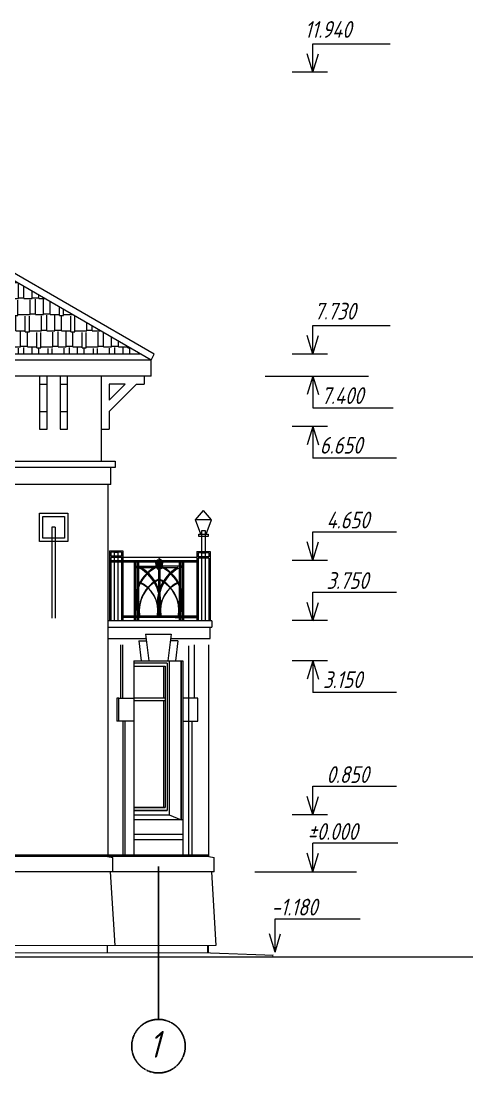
# Model space of a CAD drawing. Header units: millimetres. Extents: x 74752 to 193506, y -83124 to -13126.
# Drawn here: x 126571 to 133325, y -52134 to -36428 of the extents above; entities that cross this region are included whole.
import ezdxf

# ---------------------------------------------------------------- set-up
doc = ezdxf.new("R2010")
doc.units = ezdxf.units.MM
doc.linetypes.add('CENTER2', pattern=[1.125, 0.75, -0.125, 0.125, -0.125])
doc.layers.add('axis', color=40, linetype='CENTER2')
doc.layers.add('wall', color=5, linetype='Continuous')
doc.styles.add('ESKD', font='eskd.shx', dxfattribs={"oblique": 15})

msp = doc.modelspace()

# ---------------------------------------------------------------- hatches: boundary and pattern name
at = {"layer": 'wall', "linetype": 'Continuous', "lineweight": 15, "ltscale": 0.13, "true_color": 0x8f9991}
h = msp.add_hatch(dxfattribs=at)
h.set_pattern_fill('AR-RSHKE', color=252, scale=20, style=0)
h.set_pattern_definition([(0, (-6996044.63, 1231907.78), (510, 240), [120, -100, 140, -60, 180, -80]), (0, (-6995924.63, 1231917.78), (510, 240), [100, -380, 80, -120]), (0, (-6995684.63, 1231892.78), (510, 240), [60, -620]), (90, (-6996044.63, 1231907.78), (-170, 240), [230, -730]), (90, (-6995924.63, 1231907.78), (-170, 240), [225, -735]), (90, (-6995824.63, 1231907.78), (-170, 240), [210, -750]), (90, (-6995684.63, 1231892.78), (-170, 240), [230, -730]), (90, (-6995624.63, 1231892.78), (-170, 240), [230, -730]), (90, (-6995444.63, 1231907.78), (-170, 240), [220, -740])])
h.paths.add_polyline_path([(121274.5, -37308.2), (121274.5, -37380), (118675.9, -37380), (118675.9, -37308.2), (118086.2, -37648.7), (118086.2, -37960.3), (124044, -41400.1), (128361.8, -41400.1)])

# ---------------------------------------------------------------- linework, layer by layer
at = {"layer": 'axis'}
msp.add_line((128625.3, -49051.4, -51279.6), (128625.3, -51333.8, -51279.6), dxfattribs=at)
at = {"layer": 'axis', "color": 18, "true_color": 0x000000}
msp.add_circle((128625.3, -51733.8, -51279.6), 400, dxfattribs=at)
at = {"layer": 'wall', "color": 250, "linetype": 'Continuous', "lineweight": 15, "ltscale": 0.13}
for p, q in [((130931.8, -36766.9, -51280), (132086.5, -36766.9, -51280)), ((130931.8, -37193.6, -51280), (130931.8, -36766.9, -51280)), ((130931.8, -37193.6, -51280), (130849, -36917.6, -51280)), ((130931.8, -37193.6, -51280), (131014.6, -36917.6, -51280)), ((128560.3, -41400.1, -51279.3), (121274.5, -37193.6, -51279.3)), ((131153.3, -37193.6, -51280), (130622.7, -37193.6, -51280)), ((128516.7, -41489.5, -51280), (121274.5, -37308.2, -51280)), ((130931.8, -40973.4, -51280), (132086.5, -40973.4, -51280)), ((130931.8, -41400.1, -51280), (130931.8, -40973.4, -51280)), ((130931.8, -41400.1, -51280), (130849, -41124.1, -51280)), ((130931.8, -41400.1, -51280), (131014.6, -41124.1, -51280)), ((128361.8, -41400.1, -51279.3), (111390, -41400.1, -51279.3)), ((128516.7, -41489.5, -51279.3), (128560.3, -41400.1, -51279.3)), ((131153.3, -41400.1, -51280), (130622.7, -41400.1, -51280)), ((128516.7, -41489.5, -51280), (111433.7, -41489.5, -51280)), ((128516.7, -41729.9, -51279.3), (128516.7, -41489.5, -51279.3)), ((128516.7, -41729.9, -51280), (112183.6, -41729.9, -51280)), ((127766.8, -41729.9, -51279.3), (127766.8, -42177.5, -51279.3)), ((128411.9, -41729.8, -51279.3), (128411.9, -41849.8, -51279.3)), ((130218.4, -41729.9, -51280), (131766, -41729.9, -51280)), ((130931.8, -41729.9, -51280), (130849, -42005.9, -51280)), ((130931.8, -41729.9, -51280), (130931.8, -42202.4, -51280)), ((130931.8, -41729.9, -51280), (131014.6, -42005.9, -51280)), ((126847, -41849.8, -51298.7), (126962.2, -41849.8, -51298.7)), ((127152.9, -41849.8, -51298.7), (127268.1, -41849.8, -51298.7)), ((127888.6, -41849.8, -51279.3), (127888.6, -42088.2, -51279.3)), ((128127, -41849.8, -51279.3), (127888.6, -41849.8, -51279.3)), ((127888.6, -42257.9, -51279.3), (128296.7, -41849.8, -51279.3)), ((127888.6, -42088.2, -51279.3), (128127, -41849.8, -51279.3)), ((128296.7, -41849.8, -51279.3), (128411.9, -41849.8, -51279.3)), ((127766.8, -42180.3, -51279.3), (127766.8, -43001.5, -51279.3)), ((130931.8, -42202.4, -51280), (132131.4, -42202.4, -51280)), ((126847, -42257.1, -51298.7), (126962.2, -42257.1, -51298.7)), ((127152.9, -42257.1, -51298.7), (127268.1, -42257.1, -51298.7)), ((127888.6, -42257.9, -51279.3), (127888.6, -42523.6, -51279.3)), ((127768.6, -42523.6, -51279.3), (127888.6, -42523.6, -51279.3)), ((131153.3, -42480.3, -51280), (130622.7, -42480.3, -51280)), ((130931.8, -42480.3, -51280), (130849, -42756.3, -51280)), ((130931.8, -42480.3, -51280), (130931.8, -42952.8, -51280)), ((130931.8, -42480.3, -51280), (131014.6, -42756.3, -51280)), ((126150.1, -43001.5, -51682.4), (127976.7, -43001.5, -51682.4)), ((127976.7, -43001.5, -51682.4), (127976.7, -43096.5, -51682.4)), ((132183.3, -42952.8, -51280), (130931.8, -42952.8, -51280)), ((127976.7, -43096.5, -51682.4), (126150.1, -43096.5, -51682.4)), ((127911.7, -43346.5, -51682.4), (127911.7, -43096.5, -51682.4)), ((127911.7, -43346.5, -51682.4), (126150.1, -43346.5, -51682.4)), ((127875.3, -48880.3, -51279.3), (127875.3, -43346.5, -51279.3)), ((129179, -43876, -47906.2), (129298.2, -43738.5, -47906.2)), ((129417.5, -43876, -47906.2), (129298.2, -43738.5, -47906.2)), ((129258.9, -44088.4, -47906.2), (129179, -43876, -47906.2)), ((129417.5, -43876, -47906.2), (129179, -43876, -47906.2)), ((129336.7, -44088.4, -47906.2), (129417.5, -43876, -47906.2)), ((127033.4, -43987.3, -51298.7), (127033.4, -45345.2, -51298.7)), ((127083.4, -43987.3, -51298.7), (127033.4, -43987.3, -51298.7)), ((127083.4, -43987.3, -51298.7), (127083.4, -45345.2, -51298.7)), ((130931.8, -44053.7, -51280), (132183.3, -44053.7, -51280)), ((130931.8, -44480.3, -51280), (130931.8, -44053.7, -51280)), ((130931.8, -44480.3, -51280), (130849, -44204.4, -51280)), ((130931.8, -44480.3, -51280), (131014.6, -44204.4, -51280)), ((127892.4, -44339, -51123), (127892.4, -44509.3, -51123)), ((127892.4, -44339, -51123), (127892.4, -45376.5, -51123)), ((127892.4, -44339, -51123), (128092.4, -44339, -51123)), ((127912.4, -44359, -51123), (127912.4, -44419, -51123)), ((128072.4, -44359, -51123), (127912.4, -44359, -51123)), ((128072.4, -44419, -51123), (127912.4, -44419, -51123)), ((128072.4, -44439, -51123), (127912.4, -44439, -51123)), ((127912.4, -44439, -51123), (127912.4, -45376.5, -51123)), ((127980.6, -44432.8, -51122.3), (129197.8, -44432.8, -51122.3)), ((128072.4, -44439, -51123), (128035.9, -44439, -51123)), ((128072.4, -44419, -51123), (128041.6, -44419, -51123)), ((128072.4, -44359, -51123), (128064.4, -44359, -51123)), ((128072, -44339, -51123), (128092.4, -44339, -51123)), ((128072.4, -44359, -51123), (128072.4, -44419, -51123)), ((128072.4, -44439, -51123), (128072.4, -44481.1, -51123)), ((128072.4, -44439, -51123), (128072.4, -45376.5, -51123)), ((128092.4, -44339, -51123), (128092.4, -44504.1, -51123)), ((128092.4, -44339, -51123), (128092.4, -45376.5, -51123)), ((129197.8, -44348.8, -47906.2), (129197.8, -45383.5, -47906.2)), ((129197.8, -44348.8, -47906.2), (129397.8, -44348.8, -47906.2)), ((129217.8, -44368.8, -47906.2), (129217.8, -44428.8, -47906.2)), ((129377.8, -44368.8, -47906.2), (129217.8, -44368.8, -47906.2)), ((129377.8, -44428.8, -47906.2), (129217.8, -44428.8, -47906.2)), ((129377.8, -44368.8, -47906.2), (129369.8, -44368.8, -47906.2)), ((129377.4, -44348.8, -47906.2), (129397.8, -44348.8, -47906.2)), ((129377.8, -44368.8, -47906.2), (129377.8, -44428.8, -47906.2)), ((129397.8, -44348.8, -47906.2), (129397.8, -44514, -47906.2)), ((129397.8, -44348.8, -47906.2), (129397.8, -45383.5, -47906.2)), ((128815.8, -44486.1, -51122.3), (127912.4, -44486.1, -51122.3)), ((128843, -44486.1, -51122.3), (127912.4, -44486.1, -51122.3)), ((128815.8, -44506.1, -51122.3), (127912.4, -44506.1, -51122.3)), ((128266.5, -45376.5, -51122.3), (128266.5, -44506.1, -51122.3)), ((128286.5, -44566.1, -51122.3), (128286.5, -44506.1, -51122.3)), ((128286.5, -45376.5, -51122.3), (128286.5, -44506.1, -51122.3)), ((128286.5, -44566.1, -51122.3), (128312.6, -44566.1, -51122.3)), ((128286.5, -45376.5, -51122.3), (128286.5, -44586.1, -51122.3)), ((128286.5, -44586.1, -51122.3), (128312.6, -44586.1, -51122.3)), ((128312.6, -44566.1, -51122.3), (128312.6, -44506.1, -51122.3)), ((128312.6, -45312, -51122.3), (128312.6, -44521.6, -51122.3)), ((128312.6, -45376.5, -51122.3), (128312.6, -44586.1, -51122.3)), ((128332.6, -44566.1, -51122.3), (128332.6, -44506.1, -51122.3)), ((128332.6, -45312, -51122.3), (128332.6, -44521.6, -51122.3)), ((128332.6, -44566.1, -51122.3), (128592.1, -44566.1, -51122.3)), ((128332.6, -44586.1, -51122.3), (128584.5, -44586.1, -51122.3)), ((128332.6, -45376.5, -51122.3), (128332.6, -44586.1, -51122.3)), ((128332.6, -44586.1, -51122.3), (128435.3, -44586.1, -51122.3)), ((128569.2, -44481.9, -51122.3), (128560.9, -44487.5, -51122.3)), ((129197.8, -44486.1, -51122.3), (128577.6, -44486.1, -51122.3)), ((129197.8, -44506.1, -51122.3), (128577.6, -44506.1, -51122.3)), ((128591, -44594.3, -51122.3), (128581.1, -44592.7, -51122.3)), ((128594.9, -44586.1, -51122.3), (128606.5, -44586.1, -51122.3)), ((128594.9, -44586.1, -51122.3), (128606.5, -44586.1, -51122.3)), ((128602.6, -44558.3, -51122.3), (128606.5, -44558.3, -51122.3)), ((128603.5, -44548.3, -51122.3), (128606.5, -44548.3, -51122.3)), ((128606.5, -44470.8, -51122.3), (128606.5, -44608.3, -51122.3)), ((128606.5, -44470.8, -51122.3), (128616.5, -44470.8, -51122.3)), ((128691.7, -44586.1, -51122.3), (128616.3, -44586.1, -51122.3)), ((128616.5, -44470.8, -51122.3), (128616.5, -44608.3, -51122.3)), ((128616.5, -44548.3, -51122.3), (128630.5, -44548.3, -51122.3)), ((128616.5, -44558.3, -51122.3), (128630.5, -44558.3, -51122.3)), ((128616.5, -44586.1, -51122.3), (128630.5, -44586.1, -51122.3)), ((128616.5, -44586.1, -51122.3), (128630.5, -44586.1, -51122.3)), ((128625.2, -44586.1, -51122.3), (128625.2, -45304.3, -51122.3)), ((128630.5, -44453, -51122.3), (128630.5, -44618.3, -51122.3)), ((128630.5, -44453, -51122.3), (128640.5, -44453, -51122.3)), ((128640.5, -44453, -51122.3), (128640.5, -44618.3, -51122.3)), ((128640.5, -44548.3, -51122.3), (128654.6, -44548.3, -51122.3)), ((128640.5, -44558.3, -51122.3), (128654.6, -44558.3, -51122.3)), ((128640.5, -44586.1, -51122.3), (128654.6, -44586.1, -51122.3)), ((128640.5, -44586.1, -51122.3), (128654.6, -44586.1, -51122.3)), ((128645.2, -44586.1, -51122.3), (128645.2, -45304.3, -51122.3)), ((128654.6, -44470.8, -51122.3), (128654.6, -44608.3, -51122.3)), ((128664.6, -44470.8, -51122.3), (128654.6, -44470.8, -51122.3)), ((128664.6, -44470.8, -51122.3), (128664.6, -44608.3, -51122.3)), ((128667.6, -44548.3, -51122.3), (128664.6, -44548.3, -51122.3)), ((128668.4, -44558.3, -51122.3), (128664.6, -44558.3, -51122.3)), ((128676.2, -44586.1, -51122.3), (128664.6, -44586.1, -51122.3)), ((128664.6, -44586.1, -51122.3), (128676.1, -44586.1, -51122.3)), ((128938.4, -44566.1, -51122.3), (128679, -44566.1, -51122.3)), ((128680.1, -44594.3, -51122.3), (128690, -44592.7, -51122.3)), ((128686.6, -44586.1, -51122.3), (128910.5, -44586.1, -51122.3)), ((128701.8, -44481.9, -51122.3), (128710.1, -44487.5, -51122.3)), ((128937.8, -45376.5, -51122.3), (128937.8, -44506.1, -51122.3)), ((128957.8, -45376.5, -51122.3), (128957.8, -44506.1, -51122.3)), ((128984.6, -44566.1, -51122.3), (128958.4, -44566.1, -51122.3)), ((128984.6, -44586.1, -51122.3), (128958.4, -44586.1, -51122.3)), ((128983.9, -45376.5, -51122.3), (128983.9, -44506.1, -51122.3)), ((129003.9, -45376.5, -51122.3), (129003.9, -44506.1, -51122.3)), ((129377.8, -44448.8, -47906.2), (129217.8, -44448.8, -47906.2)), ((129217.8, -44448.8, -47906.2), (129217.8, -45383.5, -47906.2)), ((129377.8, -44448.8, -47906.2), (129377.8, -45383.5, -47906.2)), ((131153.3, -44480.3, -51280), (130622.7, -44480.3, -51280)), ((128606.5, -44608.3, -51122.3), (128616.5, -44608.3, -51122.3)), ((128630.5, -44618.3, -51122.3), (128640.5, -44618.3, -51122.3)), ((128664.6, -44608.3, -51122.3), (128654.6, -44608.3, -51122.3)), ((130931.8, -44956.8, -51434.1), (132183.3, -44956.8, -51434.1)), ((130931.8, -45383.5, -51434.1), (130931.8, -44956.8, -51434.1)), ((130931.8, -45383.5, -51434.1), (130849, -45107.5, -51434.1)), ((130931.8, -45383.5, -51434.1), (131014.6, -45107.5, -51434.1)), ((129420.7, -45383.5, -51124.5), (127875.3, -45383.5, -51124.5)), ((129197.8, -45314.2, -51110), (128092.4, -45314.2, -51110)), ((129197.8, -45334.2, -51110), (128092.4, -45334.2, -51110)), ((128875, -45334.2, -51110), (129197.8, -45334.2, -51110)), ((128948.8, -45314.2, -51110), (129197.8, -45314.2, -51110)), ((129420.7, -45383.5, -51279.3), (129420.7, -45478.4, -51279.3)), ((131153.3, -45380.5, -51434.1), (130622.7, -45380.5, -51434.1)), ((127875.3, -45478.4, -51124.5), (129420.7, -45478.4, -51124.5)), ((129397.1, -45648.6, -51278.5), (129397.1, -45478.4, -51279.3)), ((127875.3, -45648.6, -51123.7), (128440.4, -45648.6, -51123.7)), ((128331.8, -45680.5, -46251.1), (128444.1, -45680.5, -46241.7)), ((128331.8, -45680.5, -46408.5), (128367, -45980.5, -46334.8)), ((128432.8, -45584.3, -46822.9), (128813.3, -45584.3, -46822.9)), ((128432.8, -45584.3, -46793.5), (128479.3, -45980.5, -46696.2)), ((128813.3, -45584.3, -46793.5), (128766.9, -45980.5, -46696.2)), ((128914.3, -45680.5, -46251.1), (128802.1, -45680.5, -46241.7)), ((128805.8, -45648.6, -51123.7), (129397.1, -45648.6, -51123.7)), ((128914.3, -45680.5, -46408.5), (128879.1, -45980.5, -46334.8)), ((128059.2, -45742.6, -48218), (128059.2, -46538.2, -48121.9)), ((128089.2, -45742.6, -48218), (128089.2, -46538.2, -48121.9)), ((129075.1, -45755.3, -51277.8), (129075.1, -48880.3, -51278.5)), ((129156.9, -45742.6, -48218), (129156.9, -46538.2, -48121.9)), ((129375.6, -48880.3, -51012.6), (129375.6, -45742.6, -51278.5)), ((128257.2, -45980.5, -45479.8), (128257.2, -48355.3, -45480.5)), ((128257.2, -45980.5, -45326), (128988.9, -45980.5, -48318.6)), ((128257.2, -45980.5, -48218), (128257.2, -48880.3, -48218.8)), ((128753.3, -46013.5, -48218), (128257.2, -46013.5, -45326)), ((128753.3, -46013.5, -48218), (128753.3, -48217.4, -48372.5)), ((128786.6, -45980.5, -48218), (128786.6, -48280.4, -48372.5)), ((128964.3, -45980.5, -48218), (128964.3, -48355.4, -48372.5)), ((128964.3, -45980.5, -48218), (128964.3, -48355.4, -48218.7)), ((128964.3, -48355.4, -48218), (128964.3, -45980.5, -48218)), ((128988.9, -45980.5, -48218), (128988.9, -48880.3, -48218.8)), ((131153.3, -45980.5, -51280), (130622.7, -45980.5, -51280)), ((130931.8, -45980.5, -51280), (130849, -46256.4, -51280)), ((130931.8, -45980.5, -51280), (130931.8, -46452.9, -51280)), ((130931.8, -45980.5, -51280), (131014.6, -46256.4, -51280)), ((128257.2, -46062.5, -45326), (128724.2, -46062.5, -48218)), ((128698, -46062.5, -48218), (128698, -46538.3, -50877.6)), ((128724.2, -46062.5, -48218), (128724.2, -48168.3, -48372.5)), ((132183.3, -46452.9, -51280), (130931.8, -46452.9, -51280)), ((128002.5, -46538.2, -48218.2), (128002.5, -46883.2, -48524.7)), ((128032.5, -46538.2, -48218.2), (128002.5, -46538.2, -48218.2)), ((128094.2, -46538.2, -50754.2), (128094.2, -46538.2, -50754.2)), ((128124.2, -46538.2, -50754.2), (128124.2, -46538.2, -50754.2)), ((128724.2, -46538.3, -50907.3), (128257.2, -46538.2, -48121.9)), ((128724.2, -46575.7, -50907.3), (128257.2, -46575.6, -48121.9)), ((128698, -46575.7, -50977.2), (128698, -48168.4, -47740.3)), ((128032.5, -46883.2, -48218.2), (128002.5, -46883.2, -48524.7)), ((128094.2, -46883.2, -50378.6), (128094.2, -48880.3, -48203.9)), ((128124.2, -46883.2, -50378.6), (128124.2, -48880.3, -48203.9)), ((129121.9, -46883.2, -48218.3), (129121.9, -48880.3, -48218.8)), ((130931.8, -47853.7, -51280), (132183.3, -47853.7, -51280)), ((130931.8, -48280.3, -51280), (130931.8, -47853.7, -51280)), ((130931.8, -48280.3, -51280), (130849, -48004.4, -51280)), ((130931.8, -48280.3, -51280), (131014.6, -48004.4, -51280)), ((128724.2, -48168.4, -48372.5), (128257.2, -48168.3, -45480.5)), ((128257.2, -48168.3, -48372.5), (128724.2, -48168.3, -48372.5)), ((128753.3, -48217.4, -48372.5), (128257.2, -48217.3, -45480.5)), ((128257.2, -48217.3, -48372.5), (128753.3, -48217.3, -48372.5)), ((128257.2, -48280.3, -45480.5), (128786.6, -48280.4, -48372.5)), ((128257.2, -48280.3, -48367.6), (128786.6, -48280.3, -48367.6)), ((128988.9, -48355.3, -48372.5), (128257.2, -48355.3, -48372.5)), ((128988.9, -48355.3, -45480.5), (128281.8, -48355.4, -48376.6)), ((128786.6, -48280.4, -48372.5), (128963.3, -48355.4, -48372.5)), ((131153.3, -48280.3, -51280), (130622.7, -48280.3, -51280)), ((128988.9, -48575.3, -45576.8), (128257.2, -48575.4, -48275.1)), ((128988.9, -48575.3, -48372.5), (128257.2, -48575.3, -48372.5)), ((128988.9, -48655.3, -45785.4), (128257.2, -48655.4, -48153.8)), ((128988.9, -48655.3, -48372.5), (128257.2, -48655.3, -48372.5)), ((130931.8, -49130.3, -51280), (130931.8, -48703.7, -51280)), ((132201.8, -48703.7, -51280), (130931.8, -48703.7, -51280)), ((130931.8, -49130.3, -51280), (130931.8, -48703.7, -51280)), ((129375.6, -48880.3, -51279.3), (123349.3, -48880.3, -51279.3)), ((129375.6, -48900.3, -51279.3), (123412, -48900.3, -51279.3)), ((127865.6, -48900.3, -51279.3), (127865.6, -48880.3, -51279.3)), ((127865.6, -48900.3, -51279.3), (127945.3, -48917.6, -51279.3)), ((129375.6, -48880.3, -51279.3), (127875.3, -48880.3, -51279.3)), ((127945.3, -49130.3, -51279.3), (127945.3, -48917.6, -51279.3)), ((129375.6, -48900.3, -51012.6), (129375.6, -48880.3, -51012.6)), ((129375.6, -48900.3, -51012.6), (129455.3, -48917.6, -51012.6)), ((129455.3, -49130.3, -51012.6), (129455.3, -48917.6, -51012.6)), ((130931.8, -49130.3, -51280), (130849, -48854.3, -51280)), ((130931.8, -49130.3, -51280), (130849, -48854.3, -51280)), ((130931.8, -49130.3, -51280), (131014.6, -48854.3, -51280)), ((130931.8, -49130.3, -51280), (131014.6, -48854.3, -51280)), ((129455.3, -49130.3, -51279.3), (123388.9, -49130.3, -51279.3)), ((127905.3, -49130.3, -51279.3), (127973.6, -50229.2, -51279.3)), ((129415.3, -49130.3, -51012.6), (129483.6, -50229.2, -51012.6)), ((130066.4, -49130.3, -51280), (131583.3, -49130.3, -51280)), ((130367.8, -49832.7, -51280.4), (131637.8, -49832.7, -51280.4)), ((130367.8, -50331.6, -51280.4), (130367.8, -49832.7, -51280.4)), ((130367.8, -50331.6, -51280.4), (130285, -50055.7, -51280.4)), ((130367.8, -50331.6, -51280.4), (130450.6, -50055.7, -51280.4)), ((127860, -50229.2, -51280), (127860, -50341.1, -51280)), ((129360.4, -50228.3, -54218.9), (129360.4, -50340.2, -54218.9)), ((129370, -50229.2, -51013.3), (129370, -50341.1, -51013.3)), ((78903.9, -50400.3, -51279.6), (133325.4, -50400.3, -51279.6))]:
    msp.add_line(p, q, dxfattribs=at)
for points, elevation in [([(126962.2, -41729.9), (126848.7, -41729.9), (126848.7, -42523.6), (126962.2, -42523.6)], -51298.7), ([(127268.1, -41729.9), (127154.7, -41729.9), (127154.7, -42523.6), (127268.1, -42523.6)], -51298.7), ([(127271.9, -44200.9), (126844.9, -44200.9), (126844.9, -43773.7), (127271.9, -43773.7)], -51298.7), ([(127221.9, -44150.9), (126894.9, -44150.9), (126894.9, -43823.7), (127221.9, -43823.7)], -51298.7), ([(129367.2, -44126.6), (129228.4, -44126.6), (129228.4, -44088.4), (129367.2, -44088.4)], -47906.2), ([(128257.2, -46883.2), (128032.5, -46883.2), (128032.5, -46538.2), (128257.2, -46538.2)], -48218.2), ([(128988.9, -46883.2), (129213.6, -46883.2), (129213.6, -46538.2), (128988.9, -46538.2)], -48218.2)]:
    msp.add_lwpolyline(points, close=True, dxfattribs=dict(at, elevation=elevation))
for points, elevation in [([(129272.8, -44348.8), (129272.8, -44033.1), (129322.8, -44033.1), (129322.8, -44348.8)], -47906.2), ([(127969.2, -45376.5), (127969.2, -44359), (128019.2, -44359), (128019.2, -45376.5)], -51123), ([(129274.6, -45383.5), (129274.6, -44368.8), (129324.6, -44368.8), (129324.6, -45383.5)], -47906.2)]:
    msp.add_lwpolyline(points, dxfattribs=dict(at, elevation=elevation))
at = {"layer": 'wall', "color": 250, "linetype": 'Continuous', "lineweight": 15, "ltscale": 0.13, "const_width": 15}
for points, elevation in [([(88308.7, -50229.2), (129483.6, -50229.2)], -51280), ([(79869.7, -50341.1), (129370, -50341.1)], -44966.9), ([(129370, -50341.5), (130336.7, -50377), (130335.8, -50400.3)], -51013)]:
    msp.add_lwpolyline(points, dxfattribs=dict(at, elevation=elevation))
at = {"layer": 'wall', "color": 250, "linetype": 'Continuous', "lineweight": 15, "ltscale": 0.13}
for centre, radius, start, end in [((128831.8, -45073, -51122.3), 551.3, 117.96944, 204.81055), ((128839.8, -45077.7, -51122.3), 549.6, 118.08041, 204.35772), ((128060.9, -45108.4, -51122.3), 584.3, 340.40495, 62.28023), ((128062.2, -45106.1, -51122.3), 598.6, 340.66497, 60.31915), ((128516.5, -44550.5, -51122.3), 77.2, 326.87611, 54.81154), ((128519, -44549.9, -51122.3), 84.6, 328.31707, 53.54328), ((129208.3, -45106.1, -51122.3), 598.6, 119.68085, 199.33503), ((129208.9, -45106.1, -51122.3), 598.6, 119.68085, 199.33503), ((128632.8, -45587.7, -51122.3), 991.6, 90.43494, 90.94365), ((129209.6, -45108.4, -51122.3), 584.3, 117.71977, 199.59505), ((128637.6, -45587.7, -51122.3), 991.6, 89.01936, 89.56506), ((128752.1, -44549.9, -51122.3), 84.6, 126.45672, 211.68293), ((128754.6, -44550.5, -51122.3), 77.2, 125.18846, 213.12389), ((128430.6, -45077.7, -51122.3), 549.6, 335.64228, 61.91959), ((128438.6, -45073, -51122.3), 551.3, 335.18945, 62.03056), ((128157.7, -45225.2, -51122.3), 458.8, 350.06786, 67.58321), ((128160.2, -45236.6, -51122.3), 459.1, 351.50997, 67.93865), ((128856.3, -45227.7, -51122.3), 518.9, 116.45566, 188.49145), ((128854.8, -45235.4, -51122.3), 516.1, 116.41211, 187.67961), ((128415.6, -45235.4, -51122.3), 516.1, 352.32039, 63.58789), ((128414.1, -45227.7, -51122.3), 518.9, 351.50855, 63.54434), ((129110.2, -45236.6, -51122.3), 459.1, 112.06135, 188.49003), ((129112.7, -45225.2, -51122.3), 458.8, 112.41679, 189.93214)]:
    msp.add_arc(centre, radius, start, end, dxfattribs=at)

# ---------------------------------------------------------------- texts
at = {"layer": 'axis', "color": 18, "true_color": 0x000000, "style": 'ESKD', "oblique": 15}
msp.add_text('1', height=400, dxfattribs=at).set_placement((128485.4, -51906.6, -51279.6))
at = {"layer": 'wall', "color": 250, "linetype": 'Continuous', "lineweight": 15, "ltscale": 0.13, "style": 'ESKD', "oblique": 15}
for s, p in [('11.940', (130810.1, -36679.1, -51280)), ('7.730', (130952.9, -40885.6, -51280)), ('7.400', (131059.8, -42145.5, -51280)), ('6.650', (131036.3, -42886.9, -51280)), ('4.650', (131135.5, -44003.7, -51280)), ('3.750', (131135.5, -44906.8, -51434.1)), ('3.150', (131083.9, -46387, -51280)), ('0.850', (131135.5, -47803.7, -51280)), ('%%P0.000', (130854.9, -48653.7, -51280)), ('-1.180', (130312, -49782.7, -51280.4))]:
    msp.add_text(s, height=250, dxfattribs=at).set_placement(p)

doc.saveas('drawing.dxf')
